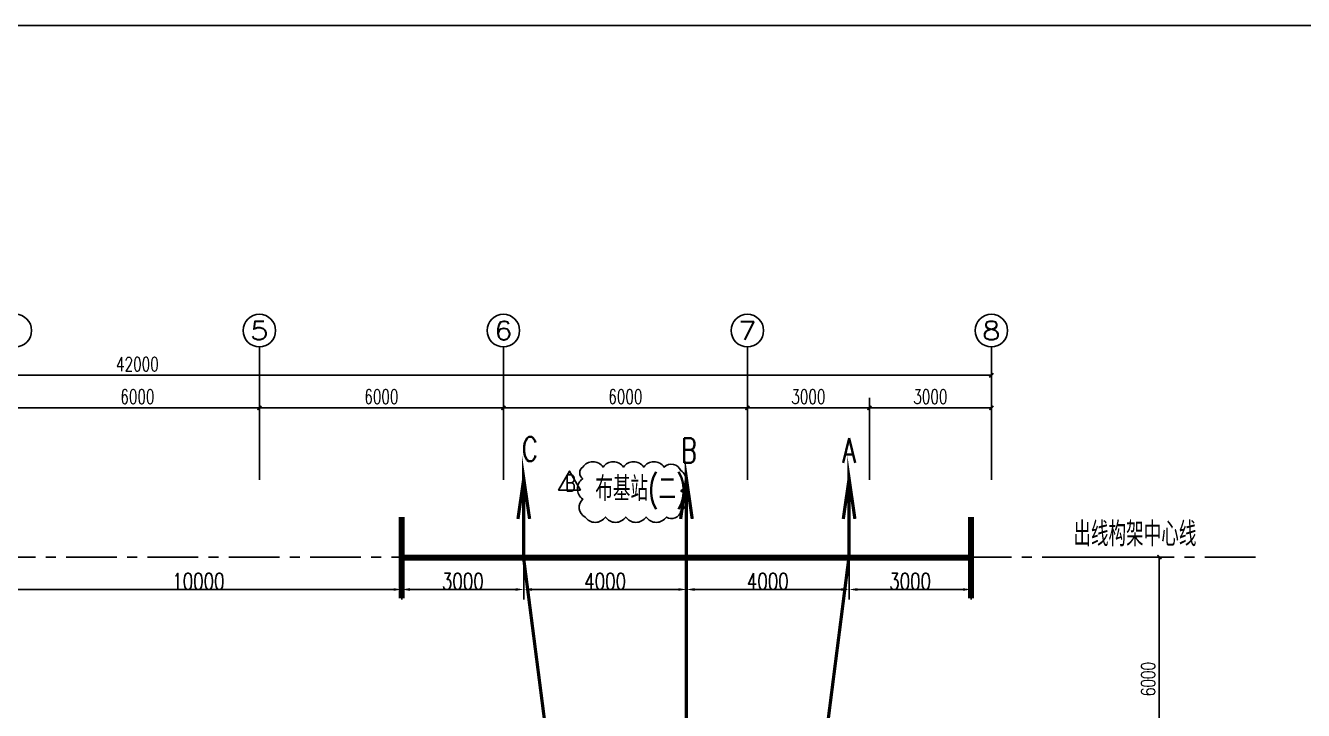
# Model space of a CAD drawing. Extents: x -61205 to 26665, y -81742 to 98141.
# Drawn here: x -24909 to 6515, y 81298 to 98141 of the extents above; entities that cross this region are included whole.
import ezdxf
from ezdxf.enums import TextEntityAlignment as Align

# ---------------------------------------------------------------- set-up
doc = ezdxf.new("R2010")
doc.units = 0
doc.header["$LTSCALE"] = 1000
doc.header["$MEASUREMENT"] = 0
doc.linetypes.add('CENTER', pattern=[2, 1.25, -0.25, 0.25, -0.25])
doc.layers.get('0').update_dxf_attribs({"linetype": 'CONTINUOUS'})
doc.layers.get('DEFPOINTS').update_dxf_attribs({"linetype": 'CONTINUOUS'})
for name, color, linetype in [('1', 7, 'CONTINUOUS'), ('AXIS', 3, 'CONTINUOUS'), ('AXIS_TEXT', 7, 'CONTINUOUS'), ('DOTE', 7, 'CENTER'), ('HY_JZW_YT', 120, 'CONTINUOUS')]:
    doc.layers.add(name, color=color, linetype=linetype)
doc.layers.add('PP-COM', color=7, linetype='CONTINUOUS', lineweight=0)
doc.styles.add('_TCH_AXIS', font='geditxt.shx', dxfattribs={"bigfont": 'dxt.shx'})
doc.styles.add('A', font='geditxt.shx', dxfattribs={"width": 0.72, "bigfont": 'hzfs_1.shx'})
doc.styles.add('DIM_FONT', font='geditxt.shx', dxfattribs={"width": 0.7, "bigfont": 'hzfs_1.shx'})
doc.styles.add('DXT', font='geditxt.shx', dxfattribs={"width": 0.72, "bigfont": 'hzfs_1.shx'})
doc.styles.add('HZ', font='geditxt.shx', dxfattribs={"width": 0.75, "bigfont": 'hzfs_1.shx'})
doc.styles.get("Standard").update_dxf_attribs({"font": 'geditxt.shx', "bigfont": 'hzfs_1.shx'})
doc.dimstyles.new('_TCH_ARCH&&100', dxfattribs={"dimtxt": 350, "dimasz": 100, "dimexe": 250, "dimexo": 300, "dimgap": 100, "dimtad": 1, "dimdec": 0, "dimzin": 0, "dimdsep": 46, "dimtxsty": 'DIM_FONT', "dimblk": 'ARCHTICK', "dimcen": 0.09, "dimclrt": 7, "dimazin": 2, "dimtfac": 1, "dimtdec": 0, "dimtix": 1, "dimtmove": 2, "dimatfit": 3, "dimfxl": 1, "dimtolj": 1, "dimtzin": 0, "dimarcsym": 0})
doc.dimstyles.get("Standard").update_dxf_attribs({"dimtxt": 0.18, "dimasz": 0.18, "dimexe": 0.18, "dimexo": 0.0625, "dimgap": 0.09, "dimtad": 0, "dimtih": 1, "dimtoh": 1, "dimdec": 4, "dimzin": 0, "dimdsep": 46, "dimtxsty": 'Standard', "dimcen": 0.09, "dimadec": 0, "dimazin": 0, "dimtfac": 1, "dimtdec": 4, "dimtofl": 0, "dimtmove": 0, "dimatfit": 3, "dimfxl": 1, "dimtolj": 1, "dimtzin": 0, "dimarcsym": 0})

# ---------------------------------------------------------------- blocks, each defined once
blk = doc.blocks.new('*D238')
at = {"color": 0, "lineweight": -2, "transparency": 16777216}
for p, q in [((-4657, 84955), (-4657, 84023)), ((-1657, 84955), (-1657, 84023)), ((-1857, 84273), (-4457, 84273))]:
    blk.add_line(p, q, dxfattribs=at)
at = {"color": 0, "transparency": 16777216}
for points in [[(-4457, 84306), (-4457, 84239), (-4657, 84273)], [(-1857, 84306), (-1857, 84239), (-1657, 84273)]]:
    blk.add_solid(points, dxfattribs=at)
at = {"layer": 'DEFPOINTS', "color": 0, "transparency": 16777216}
for p in [(-4657, 85055), (-1657, 85055), (-4657, 84273)]:
    blk.add_point(p, dxfattribs=at)
at = {"color": 7, "transparency": 16777216, "insert": (-3157, 84473), "char_height": 400, "attachment_point": 5, "style": 'HZ'}
blk.add_mtext('\\A1;3000', dxfattribs=at)
blk = doc.blocks.new('*D239')
at = {"color": 0, "lineweight": -2, "transparency": 16777216}
for p, q in [((-15657, 84955), (-15657, 84023)), ((-12657, 84955), (-12657, 84023)), ((-12857, 84273), (-15457, 84273))]:
    blk.add_line(p, q, dxfattribs=at)
at = {"color": 0, "transparency": 16777216}
for points in [[(-15457, 84306), (-15457, 84239), (-15657, 84273)], [(-12857, 84306), (-12857, 84239), (-12657, 84273)]]:
    blk.add_solid(points, dxfattribs=at)
at = {"layer": 'DEFPOINTS', "color": 0, "transparency": 16777216}
for p in [(-15657, 85055), (-12657, 85055), (-15657, 84273)]:
    blk.add_point(p, dxfattribs=at)
at = {"color": 7, "transparency": 16777216, "insert": (-14157, 84473), "char_height": 400, "attachment_point": 5, "style": 'HZ'}
blk.add_mtext('\\A1;3000', dxfattribs=at)
blk = doc.blocks.new('*D242')
at = {"color": 0, "lineweight": -2, "transparency": 16777216}
for p, q in [((-25659, 84855), (-25659, 84023)), ((-15659, 84955), (-15659, 84023)), ((-15859, 84273), (-25459, 84273))]:
    blk.add_line(p, q, dxfattribs=at)
at = {"color": 0, "transparency": 16777216}
for points in [[(-25459, 84306), (-25459, 84239), (-25659, 84273)], [(-15859, 84306), (-15859, 84239), (-15659, 84273)]]:
    blk.add_solid(points, dxfattribs=at)
at = {"layer": 'DEFPOINTS', "color": 0, "transparency": 16777216}
for p in [(-25659, 84955), (-15659, 85055), (-25659, 84273)]:
    blk.add_point(p, dxfattribs=at)
at = {"color": 7, "transparency": 16777216, "insert": (-20659, 84473), "char_height": 400, "attachment_point": 5, "style": 'HZ'}
blk.add_mtext('\\A1;10000', dxfattribs=at)
blk = doc.blocks.new('*D243')
at = {"color": 0, "lineweight": -2, "transparency": 16777216}
for p, q in [((-4657, 84955), (-4657, 84023)), ((-8657, 83201), (-8657, 84523)), ((-8457, 84273), (-4857, 84273))]:
    blk.add_line(p, q, dxfattribs=at)
at = {"color": 0, "transparency": 16777216}
for points in [[(-8457, 84306), (-8457, 84239), (-8657, 84273)], [(-4857, 84306), (-4857, 84239), (-4657, 84273)]]:
    blk.add_solid(points, dxfattribs=at)
at = {"layer": 'DEFPOINTS', "color": 0, "transparency": 16777216}
for p in [(-4657, 85055), (-4657, 84273), (-8657, 83101)]:
    blk.add_point(p, dxfattribs=at)
at = {"color": 7, "transparency": 16777216, "insert": (-6657, 84473), "char_height": 400, "attachment_point": 5, "style": 'HZ'}
blk.add_mtext('\\A1;4000', dxfattribs=at)
blk = doc.blocks.new('*D244')
at = {"color": 0, "lineweight": -2, "transparency": 16777216}
for p, q in [((-12657, 84955), (-12657, 84023)), ((-8857, 84273), (-12457, 84273)), ((-8657, 83201), (-8657, 84523))]:
    blk.add_line(p, q, dxfattribs=at)
at = {"color": 0, "transparency": 16777216}
for points in [[(-12457, 84306), (-12457, 84239), (-12657, 84273)], [(-8857, 84306), (-8857, 84239), (-8657, 84273)]]:
    blk.add_solid(points, dxfattribs=at)
at = {"layer": 'DEFPOINTS', "color": 0, "transparency": 16777216}
for p in [(-12657, 85055), (-12657, 84273), (-8657, 83101)]:
    blk.add_point(p, dxfattribs=at)
at = {"color": 7, "transparency": 16777216, "insert": (-10657, 84473), "char_height": 400, "attachment_point": 5, "style": 'HZ'}
blk.add_mtext('\\A1;4000', dxfattribs=at)
blk = doc.blocks.new('_ArchTick')
at = {"color": 0, "linetype": 'ByBlock', "const_width": 0.4}
blk.add_lwpolyline([(-0.5, -0.5), (0.5, 0.5)], dxfattribs=at)
blk = doc.blocks.new('*D257')
at = {"layer": 'AXIS', "color": 0, "lineweight": -2, "transparency": 16777216}
for p, q in [((-25159, 86970), (-25159, 88990)), ((-19159, 86970), (-19159, 88990)), ((-25159, 88740), (-19159, 88740))]:
    blk.add_line(p, q, dxfattribs=at)
at = {"layer": 'DEFPOINTS', "color": 0, "transparency": 16777216}
for p in [(-19159, 88740), (-25159, 86670), (-19159, 86670)]:
    blk.add_point(p, dxfattribs=at)
at = {"layer": 'AXIS', "color": 0, "lineweight": -2, "transparency": 16777216, "xscale": 100, "yscale": 100, "zscale": 100, "rotation": 180}
blk.add_blockref('_ArchTick', (-25159, 88740), dxfattribs=at)
at = {"layer": 'AXIS', "color": 0, "lineweight": -2, "transparency": 16777216, "xscale": 100, "yscale": 100, "zscale": 100}
blk.add_blockref('_ArchTick', (-19159, 88740), dxfattribs=at)
at = {"layer": 'AXIS', "color": 7, "transparency": 16777216, "insert": (-22159, 89015), "char_height": 350, "attachment_point": 5, "style": 'DIM_FONT'}
blk.add_mtext('\\A1;6000', dxfattribs=at)
blk = doc.blocks.new('*D258')
at = {"layer": 'AXIS', "color": 0, "lineweight": -2, "transparency": 16777216}
for p, q in [((-19159, 86970), (-19159, 88990)), ((-13159, 86970), (-13159, 88990)), ((-19159, 88740), (-13159, 88740))]:
    blk.add_line(p, q, dxfattribs=at)
at = {"layer": 'DEFPOINTS', "color": 0, "transparency": 16777216}
for p in [(-13159, 88740), (-19159, 86670), (-13159, 86670)]:
    blk.add_point(p, dxfattribs=at)
at = {"layer": 'AXIS', "color": 0, "lineweight": -2, "transparency": 16777216, "xscale": 100, "yscale": 100, "zscale": 100, "rotation": 180}
blk.add_blockref('_ArchTick', (-19159, 88740), dxfattribs=at)
at = {"layer": 'AXIS', "color": 0, "lineweight": -2, "transparency": 16777216, "xscale": 100, "yscale": 100, "zscale": 100}
blk.add_blockref('_ArchTick', (-13159, 88740), dxfattribs=at)
at = {"layer": 'AXIS', "color": 7, "transparency": 16777216, "insert": (-16159, 89015), "char_height": 350, "attachment_point": 5, "style": 'DIM_FONT'}
blk.add_mtext('\\A1;6000', dxfattribs=at)
blk = doc.blocks.new('*D259')
at = {"layer": 'AXIS', "color": 0, "lineweight": -2, "transparency": 16777216}
for p, q in [((-13159, 86970), (-13159, 88990)), ((-7159, 86970), (-7159, 88990)), ((-13159, 88740), (-7159, 88740))]:
    blk.add_line(p, q, dxfattribs=at)
at = {"layer": 'DEFPOINTS', "color": 0, "transparency": 16777216}
for p in [(-7159, 88740), (-13159, 86670), (-7159, 86670)]:
    blk.add_point(p, dxfattribs=at)
at = {"layer": 'AXIS', "color": 0, "lineweight": -2, "transparency": 16777216, "xscale": 100, "yscale": 100, "zscale": 100, "rotation": 180}
blk.add_blockref('_ArchTick', (-13159, 88740), dxfattribs=at)
at = {"layer": 'AXIS', "color": 0, "lineweight": -2, "transparency": 16777216, "xscale": 100, "yscale": 100, "zscale": 100}
blk.add_blockref('_ArchTick', (-7159, 88740), dxfattribs=at)
at = {"layer": 'AXIS', "color": 7, "transparency": 16777216, "insert": (-10159, 89015), "char_height": 350, "attachment_point": 5, "style": 'DIM_FONT'}
blk.add_mtext('\\A1;6000', dxfattribs=at)
blk = doc.blocks.new('*D260')
at = {"layer": 'AXIS', "color": 0, "lineweight": -2, "transparency": 16777216}
for p, q in [((-7159, 86970), (-7159, 88990)), ((-4159, 86970), (-4159, 88990)), ((-7159, 88740), (-4159, 88740))]:
    blk.add_line(p, q, dxfattribs=at)
at = {"layer": 'DEFPOINTS', "color": 0, "transparency": 16777216}
for p in [(-4159, 88740), (-7159, 86670), (-4159, 86670)]:
    blk.add_point(p, dxfattribs=at)
at = {"layer": 'AXIS', "color": 0, "lineweight": -2, "transparency": 16777216, "xscale": 100, "yscale": 100, "zscale": 100, "rotation": 180}
blk.add_blockref('_ArchTick', (-7159, 88740), dxfattribs=at)
at = {"layer": 'AXIS', "color": 0, "lineweight": -2, "transparency": 16777216, "xscale": 100, "yscale": 100, "zscale": 100}
blk.add_blockref('_ArchTick', (-4159, 88740), dxfattribs=at)
at = {"layer": 'AXIS', "color": 7, "transparency": 16777216, "insert": (-5659, 89015), "char_height": 350, "attachment_point": 5, "style": 'DIM_FONT'}
blk.add_mtext('\\A1;3000', dxfattribs=at)
blk = doc.blocks.new('*D261')
at = {"layer": 'AXIS', "color": 0, "lineweight": -2, "transparency": 16777216}
for p, q in [((-4159, 86970), (-4159, 88990)), ((-1159, 86970), (-1159, 88990)), ((-4159, 88740), (-1159, 88740))]:
    blk.add_line(p, q, dxfattribs=at)
at = {"layer": 'DEFPOINTS', "color": 0, "transparency": 16777216}
for p in [(-1159, 88740), (-4159, 86670), (-1159, 86670)]:
    blk.add_point(p, dxfattribs=at)
at = {"layer": 'AXIS', "color": 0, "lineweight": -2, "transparency": 16777216, "xscale": 100, "yscale": 100, "zscale": 100, "rotation": 180}
blk.add_blockref('_ArchTick', (-4159, 88740), dxfattribs=at)
at = {"layer": 'AXIS', "color": 0, "lineweight": -2, "transparency": 16777216, "xscale": 100, "yscale": 100, "zscale": 100}
blk.add_blockref('_ArchTick', (-1159, 88740), dxfattribs=at)
at = {"layer": 'AXIS', "color": 7, "transparency": 16777216, "insert": (-2659, 89015), "char_height": 350, "attachment_point": 5, "style": 'DIM_FONT'}
blk.add_mtext('\\A1;3000', dxfattribs=at)
blk = doc.blocks.new('*D294')
at = {"layer": 'AXIS', "color": 0, "lineweight": -2, "transparency": 16777216}
for p, q in [((-43159, 87770), (-43159, 89790)), ((-1159, 87770), (-1159, 89790)), ((-43159, 89540), (-1159, 89540))]:
    blk.add_line(p, q, dxfattribs=at)
at = {"layer": 'DEFPOINTS', "color": 0, "transparency": 16777216}
for p in [(-1159, 89540), (-43159, 87470), (-1159, 87470)]:
    blk.add_point(p, dxfattribs=at)
at = {"layer": 'AXIS', "color": 0, "lineweight": -2, "transparency": 16777216, "xscale": 100, "yscale": 100, "zscale": 100, "rotation": 180}
blk.add_blockref('_ArchTick', (-43159, 89540), dxfattribs=at)
at = {"layer": 'AXIS', "color": 0, "lineweight": -2, "transparency": 16777216, "xscale": 100, "yscale": 100, "zscale": 100}
blk.add_blockref('_ArchTick', (-1159, 89540), dxfattribs=at)
at = {"layer": 'AXIS', "color": 7, "transparency": 16777216, "insert": (-22159, 89815), "char_height": 350, "attachment_point": 5, "style": 'DIM_FONT'}
blk.add_mtext('\\A1;42000', dxfattribs=at)
blk = doc.blocks.new('*D208')
at = {"layer": 'AXIS', "color": 0, "lineweight": -2, "transparency": 16777216}
for p, q in [((93, 85069), (3221, 85069)), ((2971, 85069), (2971, 79070)), ((2616, 79070), (3221, 79070))]:
    blk.add_line(p, q, dxfattribs=at)
at = {"layer": 'DEFPOINTS', "color": 0, "transparency": 16777216}
for p in [(-207, 85069), (2316, 79070), (2971, 79070)]:
    blk.add_point(p, dxfattribs=at)
at = {"layer": 'AXIS', "color": 0, "lineweight": -2, "transparency": 16777216, "xscale": 100, "yscale": 100, "zscale": 100}
for p, rotation in [((2971, 85069), 90), ((2971, 79070), 270)]:
    blk.add_blockref('_ArchTick', p, dxfattribs=dict(at, rotation=rotation))
at = {"layer": 'AXIS', "color": 7, "transparency": 16777216, "insert": (2696, 82070), "char_height": 350, "attachment_point": 5, "rotation": 90, "style": 'DIM_FONT'}
blk.add_mtext('\\A1;6000', dxfattribs=at)
blk = doc.blocks.new('SLAJDKA')
blk.add_lwpolyline([(203165, 83952), (202894, 84422), (202623, 83953)], close=True)
at = {"layer": '1', "color": 7, "linetype": 'Continuous', "style": 'DXT', "width": 0.72}
blk.add_text('B', height=400, dxfattribs=at).set_placement((202788, 83924))

msp = doc.modelspace()

# ---------------------------------------------------------------- linework, layer by layer
msp.add_lwpolyline([(-61205.436, 98140.793), (22894.564, 98140.793), (22894.564, 38740.793), (-61205.436, 38740.793)], close=True)
msp.add_lwpolyline([(-11206.313, 87284.774, -0.52056705), (-10706.313, 87284.774, -0.52056705), (-10206.313, 87284.774, -0.52056705), (-9706.313, 87284.774, -0.52056705), (-9206.313, 87284.774, -0.52056705), (-8794.065, 87197.022, -0.52056705), (-8794.065, 86697.022, -0.52056705), (-8794.065, 86197.022, -0.52056705), (-9150.051, 86053.008, -0.52056705), (-9650.051, 86053.008, -0.52056705), (-10150.051, 86053.008, -0.52056705), (-10650.051, 86053.008, -0.52056705), (-11150.051, 86053.008, -0.52056705), (-11206.313, 86496.747, -0.52056705), (-11206.313, 86996.747, -0.52056705)], format="xyb", close=True)
at = {"layer": 'AXIS'}
for p, q in [((-19158.954, 87104.438), (-19158.954, 90239.76)), ((-13158.954, 87104.438), (-13158.954, 90239.76)), ((-7158.954, 87104.438), (-7158.954, 90239.76)), ((-1158.954, 87104.438), (-1158.954, 90239.76))]:
    msp.add_line(p, q, dxfattribs=at)
for centre in [(-25158.954, 90639.76), (-19158.954, 90639.76), (-13158.954, 90639.76), (-7158.954, 90639.76), (-1158.954, 90639.76)]:
    msp.add_circle(centre, 400, dxfattribs=at)
at = {"layer": 'DOTE', "color": 2}
msp.add_line((5338.522, 85069.322), (-38491.697, 85069.322), dxfattribs=at)
at = {"layer": 'HY_JZW_YT', "color": 1, "const_width": 150}
for points in [[(-15657.429, 84054.783), (-15657.429, 86054.783)], [(-1657.429, 84054.783), (-1657.429, 86054.783)], [(-1657.429, 85054.783), (-15657.429, 85054.783)]]:
    msp.add_lwpolyline(points, dxfattribs=at)
at = {"layer": 'PP-COM', "const_width": 80}
for points in [[(-12657.429, 85054.783), (-12657.429, 86995.628), (-12514.183, 86007.413)], [(-8657.429, 85054.783), (-8657.429, 86995.628), (-8514.183, 86007.413)], [(-4657.429, 85054.783), (-4657.429, 86995.628), (-4514.183, 86007.413)], [(-12657.429, 86995.628), (-12800.674, 86007.413)], [(-8657.429, 86995.628), (-8800.674, 86007.413)], [(-8657.429, 86995.628), (-8800.674, 86007.413)], [(-4657.429, 86995.628), (-4800.674, 86007.413)], [(-8657.02, 77266.67), (-8657.02, 86457.562)], [(-12662.429, 85054.783), (-11659.02, 77266.67)], [(-4662.429, 85054.783), (-5659.02, 77266.67)]]:
    msp.add_lwpolyline(points, dxfattribs=at)

# ---------------------------------------------------------------- block references
msp.add_blockref('SLAJDKA', (-214424.518, 2764.478))

# ---------------------------------------------------------------- texts
at = {"color": 7, "style": 'A', "width": 0.72}
for s, p in [('C', (-12703.17, 87426.415, -0.001)), ('B', (-8788.324, 87390.43, -0.001)), ('A', (-4820.542, 87390.43, -0.001)), ('布基站(二)', (-10898.009, 86450.518)), ('出线构架中心线', (858.639, 85335.615))]:
    msp.add_text(s, height=600, dxfattribs=at).set_placement(p)
at = {"layer": 'AXIS_TEXT', "style": '_TCH_AXIS', "width": 1.764706}
for s, p, p2 in [('5', (-19385.228, 90413.486), (-18932.68, 90413.486)), ('6', (-13385.228, 90413.486), (-12932.68, 90413.486)), ('7', (-7385.228, 90413.486), (-6932.68, 90413.486)), ('8', (-1385.228, 90413.486), (-932.68, 90413.486))]:
    msp.add_text(s, height=452.548, dxfattribs=at).set_placement(p, p2, align=Align.FIT)

# ---------------------------------------------------------------- dimensions: what is measured, and where the dimension line sits
at = {"color": 3}
for base, p1, p2, picture, middle in [((-25658.942, 84272.52, -500), (-15659.429, 85054.783, -500), (-25658.942, 84954.783, -500), '*D242', (-20659.185, 84472.52, -500)), ((-15657.429, 84272.52), (-12657.429, 85054.783), (-15657.429, 85054.783), '*D239', (-14157.429, 84472.52)), ((-12657.429, 84272.52), (-8657.429, 83101.424), (-12657.429, 85054.783), '*D244', (-10657.429, 84472.52)), ((-4657.429, 84272.52), (-8657.429, 83101.424), (-4657.429, 85054.783), '*D243', (-6657.429, 84472.52)), ((-4657.429, 84272.52), (-1657.429, 85054.783), (-4657.429, 85054.783), '*D238', (-3157.429, 84472.52))]:
    dim = msp.add_linear_dim(base=base, p1=p1, p2=p2, dimstyle='Standard', override={"dimtxt": 400, "dimasz": 200, "dimexe": 250, "dimexo": 100, "dimgap": 0, "dimtad": 1, "dimtih": 0, "dimtoh": 0, "dimdec": 0, "dimtxsty": 'HZ', "dimsah": 1, "dimclrt": 7, "dimtdec": 2, "dimtix": 1, "dimtofl": 1, "dimtmove": 2}, dxfattribs=at)
    dim.commit()
    dim.dimension.update_dxf_attribs({"geometry": picture, "text_midpoint": middle})
at = {"layer": 'AXIS'}
for p1, p2, text, picture, middle in [((-43158.954, 87470.346), (-1158.954, 87470.346), '42000', '*D294', (-22158.954, 89814.76)), ((-25158.954, 86670.346), (-19158.954, 86670.346), '6000', '*D257', (-22158.954, 89014.76)), ((-19158.954, 86670.346), (-13158.954, 86670.346), '6000', '*D258', (-16158.954, 89014.76)), ((-13158.954, 86670.346), (-7158.954, 86670.346), '6000', '*D259', (-10158.954, 89014.76)), ((-7158.954, 86670.346), (-4158.954, 86670.346), '3000', '*D260', (-5658.954, 89014.76)), ((-4158.954, 86670.346), (-1158.954, 86670.346), '3000', '*D261', (-2658.954, 89014.76))]:
    dim = msp.add_aligned_dim(p1=p1, p2=p2, distance=2069.414, text=text, dimstyle='_TCH_ARCH&&100', dxfattribs=at)
    dim.commit()
    dim.dimension.update_dxf_attribs({"geometry": picture, "text_midpoint": middle})
dim = msp.add_linear_dim(base=(2970.656, 79069.683), p1=(-207.434, 85069.322), p2=(2316.192, 79069.683), angle=90, dimstyle='_TCH_ARCH&&100', dxfattribs=at)
dim.commit()
dim.dimension.update_dxf_attribs({"geometry": '*D208', "text_midpoint": (2695.656, 82069.503)})

doc.saveas('drawing.dxf')
